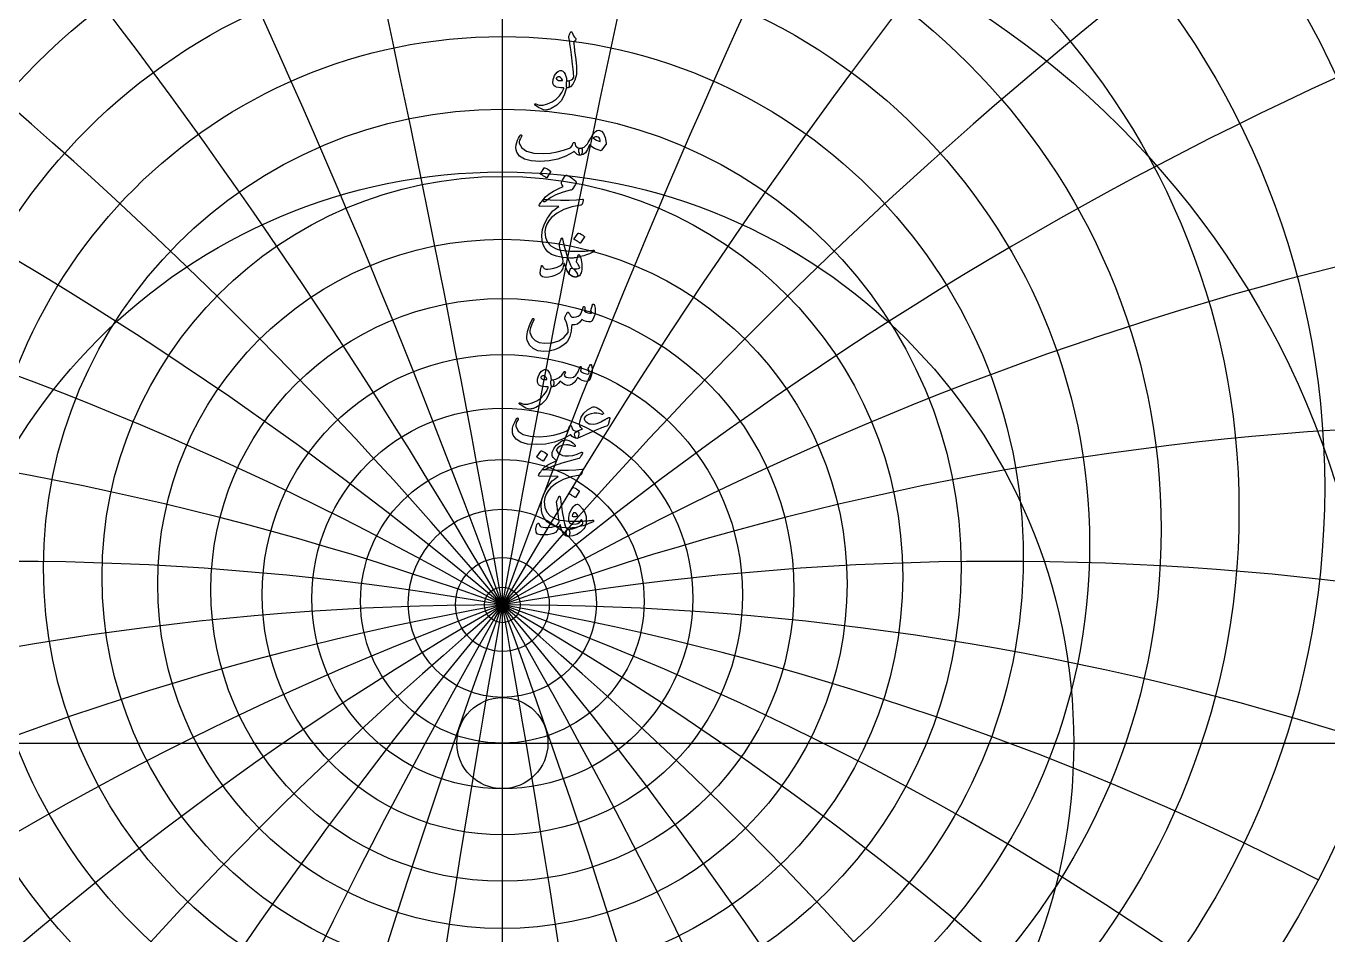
# Model space of a CAD drawing. Header units: millimetres. Extents: x -68 to 68, y -68 to 87.
# Drawn here: x -21.7 to 37.6, y -8.7 to 32.7 of the extents above; entities that cross this region are included whole.
import ezdxf

# ---------------------------------------------------------------- set-up
doc = ezdxf.new("R2010")
doc.units = ezdxf.units.MM
for name, color, linetype in [('CUT_INNER', 6, 'Continuous'), ('ENGRAVE', 7, 'Continuous'), ('ENGRAVE_FINE', 8, 'Continuous'), ('GUIDE', 3, 'Continuous'), ('TEXT', 5, 'Continuous')]:
    doc.layers.add(name, color=color, linetype=linetype)

msp = doc.modelspace()

# ---------------------------------------------------------------- linework, layer by layer
at = {"layer": 'CUT_INNER'}
msp.add_circle((0, 0), 2.075, dxfattribs=at)
at = {"layer": 'ENGRAVE'}
for points in [[(0, -60.75), (0, 60.75)], [(-60.75, 0), (60.75, 0)]]:
    msp.add_lwpolyline(points, dxfattribs=at)
for centre, radius in [((0, 0), 60.75), ((0, 12.9209), 41.8128), ((0, 11.6414), 37.4659), ((0, 10.6029), 33.562), ((0, 0), 39.7663), ((0, 9.7522), 30.0141), ((0, 9.0503), 26.7554), ((0, 8.4686), 23.7335), ((0, 7.9855), 20.9064), ((0, 0), 26.0306), ((0, 7.5846), 18.2399), ((0, 7.2532), 15.7058), ((0, 6.9818), 13.2802), ((0, 6.7627), 10.9424), ((0, 6.5904), 8.6745), ((0, 6.4604), 6.4604), ((0, 6.3697), 4.2856), ((0, 6.3161), 2.1365), ((0, 6.2984), 0.81)]:
    msp.add_circle(centre, radius, dxfattribs=at)
msp.add_arc((0, -122.3881), 128.6865, 72, 108, dxfattribs=at)
msp.add_arc((0, -122.3881), 128.6865, 72, 108, dxfattribs=at)
at = {"layer": 'ENGRAVE_FINE'}
for centre, radius, start, end in [((-729.8172, -122.3881), 741.0759, 7.2741385, 13.7327429), ((-729.8172, -122.3881), 741.0759, 7.2741385, 13.7327429), ((729.8172, -122.3881), 741.0759, 166.2672571, 172.7258615), ((729.8172, -122.3881), 741.0759, 166.2672571, 172.7258615), ((-353.5632, -122.3881), 376.2541, 14.600687, 27.283105), ((-353.5632, -122.3881), 376.2541, 14.600687, 27.283105), ((353.5632, -122.3881), 376.2541, 152.716895, 165.399313), ((353.5632, -122.3881), 376.2541, 152.716895, 165.399313), ((-222.8915, -122.3881), 257.3729, 22.032702, 40.487991), ((-222.8915, -122.3881), 257.3729, 22.032702, 40.487991), ((222.8915, -122.3881), 257.3729, 139.512009, 157.967298), ((222.8915, -122.3881), 257.3729, 139.512009, 157.967298), ((-153.3626, -122.3881), 200.2006, 29.62447, 53.218263), ((-153.3626, -122.3881), 200.2006, 29.62447, 53.218263), ((153.3626, -122.3881), 200.2006, 126.781737, 150.37553), ((153.3626, -122.3881), 200.2006, 126.781737, 150.37553), ((-107.9808, -122.3881), 167.9883, 37.431974, 65.38611), ((-107.9808, -122.3881), 167.9883, 37.431974, 65.38611), ((107.9808, -122.3881), 167.9883, 114.61389, 142.568026), ((107.9808, -122.3881), 167.9883, 114.61389, 142.568026), ((-74.2972, -122.3881), 148.5943, 45.513129, 76.945134), ((-74.2972, -122.3881), 148.5943, 45.513129, 76.945134), ((74.2972, -122.3881), 148.5943, 103.054866, 134.486871), ((74.2972, -122.3881), 148.5943, 103.054866, 134.486871), ((-46.838, -122.3881), 136.9453, 53.927662, 87.885106), ((-46.838, -122.3881), 136.9453, 53.927662, 87.885106), ((46.838, -122.3881), 136.9453, 92.114894, 126.072338), ((46.838, -122.3881), 136.9453, 92.114894, 126.072338), ((-22.6909, -122.3881), 130.6717, 62.736443, 98.224064), ((-22.6909, -122.3881), 130.6717, 62.736443, 98.224064), ((22.6909, -122.3881), 130.6717, 81.775936, 117.263557), ((22.6909, -122.3881), 130.6717, 81.775936, 117.263557)]:
    msp.add_arc(centre, radius, start, end, dxfattribs=at)
at = {"layer": 'GUIDE'}
msp.add_circle((0, 0), 61.7625, dxfattribs=at)
at = {"layer": 'TEXT'}
for points in [[(3.0359, 32.2284), (3.0601, 32.287), (3.079, 32.3335), (3.0925, 32.3678), (3.1005, 32.39), (3.1068, 32.4042), (3.1149, 32.4143), (3.1248, 32.4204), (3.1365, 32.4224), (3.1497, 32.4201), (3.1607, 32.4134), (3.1695, 32.4022), (3.176, 32.3865), (3.2058, 32.3094), (3.2416, 32.24), (3.2831, 32.1783), (3.3305, 32.1242), (3.3437, 32.1069), (3.3475, 32.0874), (3.3419, 32.0656), (3.3269, 32.0416), (3.2478, 31.9302), (3.2532, 31.8803), (3.2586, 31.8314), (3.264, 31.7833), (3.2694, 31.7362), (3.2748, 31.6899), (3.2802, 31.6446), (3.2856, 31.6001), (3.291, 31.5565), (3.3406, 31.1532), (3.3709, 30.838), (3.3819, 30.6107), (3.3736, 30.4715), (3.3058, 30.2189), (3.2173, 30.0323), (3.1082, 29.9117), (2.9784, 29.8572), (2.9748, 29.8572), (2.9712, 29.8572), (2.9676, 29.8572), (2.964, 29.8572), (2.9427, 29.8774), (2.929, 29.9236), (2.9229, 29.9959), (2.9245, 30.0943), (2.9279, 30.1307), (2.938, 30.1572), (2.9548, 30.1738), (2.9784, 30.1805), (3.0695, 30.1987), (3.1454, 30.2317), (3.2061, 30.2795), (3.2514, 30.3422), (3.2484, 30.4174), (3.2429, 30.503), (3.2349, 30.5988), (3.2245, 30.7051), (3.2118, 30.8211), (3.1971, 30.9467), (3.1804, 31.0816), (3.1616, 31.226), (3.1443, 31.3679), (3.1284, 31.4955), (3.1138, 31.6086), (3.1005, 31.7074), (3.0891, 31.7919), (3.0799, 31.8619), (3.0729, 31.9176), (3.0682, 31.9589), (3.0323, 32.1637), (3.0312, 32.1839), (3.0314, 32.2014), (3.0329, 32.2162), (3.0359, 32.2284)], [(2.9065, 29.8176), (2.8223, 29.5219), (2.6811, 29.2742), (2.4828, 29.0746), (2.2275, 28.9231), (2.1918, 28.9077), (2.1565, 28.8939), (2.1217, 28.8816), (2.0874, 28.871), (2.0537, 28.8621), (2.0209, 28.8552), (1.989, 28.8504), (1.958, 28.8476), (1.8808, 28.8586), (1.7784, 28.8988), (1.6509, 28.9682), (1.4982, 29.0668), (1.4818, 29.0809), (1.4721, 29.0946), (1.4692, 29.1079), (1.473, 29.1207), (1.4816, 29.1305), (1.4928, 29.135), (1.5067, 29.1341), (1.5233, 29.1278), (1.6821, 29.0764), (1.8601, 29.0766), (2.0575, 29.1285), (2.2742, 29.232), (2.4511, 29.3522), (2.5976, 29.4934), (2.7134, 29.6557), (2.7987, 29.8392), (2.7981, 29.8457), (2.7961, 29.8509), (2.7927, 29.8547), (2.788, 29.8572), (2.6642, 29.8643), (2.5589, 29.8787), (2.472, 29.9003), (2.4035, 29.929), (2.3506, 29.9735), (2.3173, 30.035), (2.3038, 30.1136), (2.3101, 30.2093), (2.3122, 30.2219), (2.3146, 30.2348), (2.3175, 30.248), (2.3209, 30.2613), (2.3247, 30.2752), (2.329, 30.2896), (2.3337, 30.3048), (2.3389, 30.3206), (2.3811, 30.4232), (2.4323, 30.5083), (2.4925, 30.5759), (2.5616, 30.626), (2.6324, 30.6534), (2.6973, 30.653), (2.7563, 30.6247), (2.8095, 30.5685), (2.856, 30.4904), (2.8913, 30.3997), (2.9153, 30.2964), (2.9281, 30.1805), (2.9352, 30.1806), (2.942, 30.181), (2.9486, 30.1815), (2.955, 30.1823), (2.9614, 30.1831), (2.9681, 30.1837), (2.9749, 30.184), (2.982, 30.1841), (3.0062, 30.1789), (3.0251, 30.1634), (3.0386, 30.1376), (3.0466, 30.1015), (3.05, 30.0617), (3.0493, 30.0215), (3.0446, 29.9809), (3.0359, 29.9398), (3.0244, 29.9036), (3.0116, 29.8778), (2.9975, 29.8623), (2.982, 29.8572), (2.9137, 29.8572), (2.9133, 29.8507), (2.9119, 29.8419), (2.9097, 29.8309), (2.9065, 29.8176)], [(2.7341, 30.22), (2.6964, 30.2858), (2.655, 30.3323), (2.6101, 30.3595), (2.5616, 30.3673), (2.5327, 30.3597), (2.5068, 30.3476), (2.4842, 30.331), (2.4646, 30.3098), (2.4583, 30.2986), (2.4574, 30.2865), (2.4619, 30.2735), (2.4718, 30.2596), (2.5089, 30.227), (2.5625, 30.2048), (2.6328, 30.1929), (2.7197, 30.1913), (2.7287, 30.1931), (2.7341, 30.1985), (2.7359, 30.2075), (2.7341, 30.22)], [(4.3975, 27.9323), (4.51, 27.8923), (4.6032, 27.7796), (4.6771, 27.5941), (4.7316, 27.3359), (4.7337, 27.3173), (4.7325, 27.3009), (4.7283, 27.2867), (4.7209, 27.2748), (4.5233, 27.0269), (4.5096, 27.0119), (4.4936, 27.0027), (4.4754, 26.9993), (4.455, 27.0018), (4.3207, 27.0476), (4.1945, 27.106), (4.0764, 27.1769), (3.9664, 27.2604), (3.8777, 27.0545), (3.7805, 26.9075), (3.6747, 26.8192), (3.5604, 26.7898), (3.5476, 26.7945), (3.5344, 26.8087), (3.5207, 26.8322), (3.5065, 26.8652), (3.4847, 26.947), (3.4769, 27.0125), (3.4829, 27.0619), (3.5029, 27.0952), (3.5146, 27.103), (3.5281, 27.1086), (3.5433, 27.112), (3.5604, 27.1131), (3.6421, 27.1271), (3.7221, 27.1652), (3.8002, 27.2277), (3.8766, 27.3143), (3.91, 27.3646), (3.9601, 27.4473), (4.0268, 27.5622), (4.1101, 27.7095), (4.1752, 27.807), (4.2448, 27.8766), (4.3189, 27.9184), (4.3975, 27.9323)], [(0.8191, 27.7023), (0.8319, 27.7163), (0.8452, 27.7221), (0.8589, 27.7199), (0.873, 27.7095), (0.8838, 27.6961), (0.8874, 27.6808), (0.8838, 27.6637), (0.873, 27.6449), (0.8182, 27.56), (0.7832, 27.4814), (0.7679, 27.4091), (0.7724, 27.3431), (0.8849, 27.1262), (1.1039, 26.9748), (1.4292, 26.889), (1.861, 26.8688), (2.1815, 26.8924), (2.4889, 26.9416), (2.7833, 27.0164), (3.0646, 27.1167), (3.1142, 27.1461), (3.1553, 27.1913), (3.1879, 27.2521), (3.2119, 27.3287), (3.22, 27.3505), (3.2335, 27.3655), (3.2523, 27.3738), (3.2766, 27.3754), (3.2939, 27.368), (3.3062, 27.353), (3.3136, 27.3303), (3.3161, 27.3), (3.3329, 27.225), (3.3799, 27.1688), (3.4569, 27.1316), (3.564, 27.1131), (3.6026, 27.1046), (3.6287, 27.0826), (3.6421, 27.0471), (3.643, 26.9982), (3.63, 26.907), (3.6125, 26.8419), (3.5905, 26.8028), (3.564, 26.7898), (3.4852, 26.8001), (3.4104, 26.8311), (3.3397, 26.8828), (3.273, 26.9551), (3.2674, 26.958), (3.2577, 26.956), (3.244, 26.949), (3.2263, 26.9371), (2.8913, 26.7485), (2.5257, 26.6137), (2.1296, 26.5329), (1.703, 26.506), (1.3087, 26.5329), (1.0024, 26.6137), (0.7841, 26.7485), (0.6539, 26.9371), (0.6242, 27.0424), (0.6144, 27.15), (0.6242, 27.2598), (0.6539, 27.3718), (0.6938, 27.476), (0.7347, 27.5658), (0.7765, 27.6413), (0.8191, 27.7023)], [(4.1388, 27.5802), (4.2062, 27.5241), (4.2825, 27.4778), (4.3679, 27.4414), (4.4622, 27.4149), (4.457, 27.4857), (4.4379, 27.5434), (4.4049, 27.5881), (4.358, 27.6197), (4.3039, 27.6361), (4.2493, 27.635), (4.1943, 27.6163), (4.1388, 27.5802)], [(1.9077, 26.2114), (1.9122, 26.2159), (1.9185, 26.2185), (1.9266, 26.2194), (1.9365, 26.2185), (2.0063, 26.1903), (2.0721, 26.1557), (2.1339, 26.1148), (2.1916, 26.0677), (2.1972, 26.0605), (2.1997, 26.0533), (2.199, 26.0461), (2.1952, 26.0389), (2.0263, 25.7659), (2.02, 25.7593), (2.0119, 25.7578), (2.0021, 25.7611), (1.9904, 25.7695), (1.9803, 25.7766), (1.9643, 25.7874), (1.9426, 25.8018), (1.9149, 25.8198), (1.881, 25.8413), (1.8404, 25.8665), (1.793, 25.8952), (1.7389, 25.9275), (1.7317, 25.9329), (1.7281, 25.9383), (1.7281, 25.9437), (1.7317, 25.9491)], [(3.0323, 25.1782), (2.7184, 25.0962), (2.4413, 24.9905), (2.201, 24.8609), (1.9976, 24.7076), (1.9664, 24.684), (1.9374, 24.6707), (1.9107, 24.6678), (1.8862, 24.6752), (1.8577, 24.7091), (1.8619, 24.757), (1.899, 24.8187), (1.9688, 24.8944), (2.1339, 25.0314), (2.3236, 25.1549), (2.538, 25.2649), (2.7772, 25.3614), (2.7089, 25.462), (2.6961, 25.4872), (2.6901, 25.5123), (2.6907, 25.5375), (2.6981, 25.5626), (2.7464, 25.6585), (2.7907, 25.7378), (2.8309, 25.8004), (2.867, 25.8465), (2.8901, 25.8682), (2.9128, 25.8797), (2.935, 25.8808), (2.9568, 25.8716), (3.0832, 25.8002), (3.1895, 25.7333), (3.2755, 25.6709), (3.3413, 25.6129), (3.354, 25.5943), (3.3601, 25.5707), (3.3594, 25.5422), (3.352, 25.5087), (3.3289, 25.4564), (3.2918, 25.3929), (3.2409, 25.3181), (3.176, 25.2321), (3.1589, 25.2193), (3.1293, 25.206), (3.0871, 25.1924), (3.0323, 25.1782)], [(2.1844, 24.7614), (2.6454, 24.7453), (3.044, 24.7435), (3.3801, 24.7561), (3.6538, 24.783), (3.6622, 24.784), (3.6695, 24.7835), (3.6757, 24.7813), (3.6808, 24.7776), (3.6845, 24.7726), (3.6866, 24.7664), (3.6872, 24.7591), (3.6862, 24.7507), (3.6791, 24.7179), (3.6722, 24.6878), (3.6656, 24.6604), (3.6592, 24.6357), (3.653, 24.6137), (3.6471, 24.5944), (3.6414, 24.5778), (3.6359, 24.5638), (3.6242, 24.5416), (3.6107, 24.5252), (3.5954, 24.5147), (3.5784, 24.51), (3.1634, 24.4347), (2.8023, 24.3168), (2.4952, 24.1563), (2.2419, 23.9531), (2.1139, 23.8069), (2.0209, 23.6522), (1.963, 23.4889), (1.9401, 23.3172), (1.9621, 23.0475), (2.0497, 22.8277), (2.2028, 22.6577), (2.4215, 22.5375), (2.5349, 22.5012), (2.6595, 22.4711), (2.7954, 22.4473), (2.9425, 22.4298), (3.1005, 22.4183), (3.2694, 22.4127), (3.449, 22.4129), (3.6394, 22.419), (3.7071, 22.4228), (3.7737, 22.4271), (3.8392, 22.4318), (3.9035, 22.4369), (3.9663, 22.4426), (4.027, 22.4486), (4.0857, 22.4551), (4.1424, 22.4621), (4.1597, 22.463), (4.1721, 22.4585), (4.1795, 22.4486), (4.182, 22.4333), (4.1806, 22.4156), (4.1766, 22.4019), (4.1698, 22.3923), (4.1604, 22.3866), (4.0589, 22.3438), (3.9628, 22.3049), (3.8721, 22.2701), (3.7868, 22.2393), (3.707, 22.2124), (3.6332, 22.189), (3.5651, 22.1693), (3.5029, 22.1531), (3.4444, 22.1412), (3.3875, 22.1307), (3.3322, 22.1215), (3.2784, 22.1136), (3.2259, 22.1075), (3.1746, 22.1037), (3.1245, 22.1021), (3.0754, 22.1028), (2.7404, 22.1289), (2.461, 22.1855), (2.2374, 22.2726), (2.0694, 22.3902), (1.9461, 22.5373), (1.8601, 22.7091), (1.8114, 22.9056), (1.8, 23.1267), (1.8352, 23.4011), (1.9194, 23.6675), (2.0526, 23.9257), (2.2347, 24.1758), (2.3059, 24.2515), (2.3865, 24.324), (2.4765, 24.3934), (2.576, 24.4597), (1.7066, 24.4668), (1.6857, 24.4758), (1.6769, 24.492), (1.6803, 24.5153), (1.6958, 24.5459), (1.725, 24.5903), (1.7515, 24.6303), (1.7753, 24.6658), (1.7964, 24.6968), (1.8148, 24.723), (1.8305, 24.7444), (1.8435, 24.7608), (1.8539, 24.7722), (1.8772, 24.7742), (1.9401, 24.7731), (2.0425, 24.7689), (2.1844, 24.7614)], [(3.4472, 23.2391), (3.4517, 23.2436), (3.458, 23.2463), (3.4661, 23.2472), (3.476, 23.2463), (3.5458, 23.218), (3.6116, 23.1834), (3.6734, 23.1426), (3.7311, 23.0954), (3.7367, 23.0882), (3.7391, 23.0811), (3.7385, 23.0739), (3.7347, 23.0667), (3.5658, 22.7936), (3.5595, 22.7871), (3.5514, 22.7855), (3.5415, 22.7889), (3.5299, 22.7972), (3.5198, 22.8044), (3.5038, 22.8152), (3.482, 22.8296), (3.4544, 22.8475), (3.4205, 22.8691), (3.3799, 22.8942), (3.3325, 22.923), (3.2784, 22.9553), (3.2712, 22.9607), (3.2676, 22.9661), (3.2676, 22.9715), (3.2712, 22.9769)], [(2.7538, 22.9302), (2.7745, 22.836), (2.7969, 22.7402), (2.8212, 22.6428), (2.8472, 22.5439), (2.8751, 22.443), (2.9047, 22.3396), (2.9362, 22.2337), (2.9694, 22.1254), (3.0365, 21.9305), (3.0978, 21.7841), (3.1533, 21.6862), (3.2029, 21.6368), (3.2463, 21.6074), (3.2901, 21.5658), (3.3343, 21.5121), (3.379, 21.4464), (3.4212, 21.3648), (3.4329, 21.3035), (3.414, 21.2624), (3.3646, 21.2416), (3.205, 21.2577), (3.0637, 21.3637), (2.9409, 21.5595), (2.8365, 21.8451), (2.8342, 21.8499), (2.8311, 21.8532), (2.827, 21.8553), (2.8221, 21.8559), (2.8185, 21.8553), (2.8149, 21.8532), (2.8113, 21.8499), (2.8077, 21.8451), (2.7976, 21.7989), (2.7853, 21.7499), (2.7707, 21.6983), (2.7538, 21.644), (2.7354, 21.5925), (2.7161, 21.5496), (2.6959, 21.5153), (2.6748, 21.4895), (2.5989, 21.4232), (2.5041, 21.3646), (2.3905, 21.3136), (2.258, 21.2703), (2.1233, 21.2382), (2.0065, 21.2245), (1.9077, 21.2292), (1.8269, 21.2523), (1.7577, 21.3103), (1.7263, 21.4122), (1.7326, 21.5582), (1.7766, 21.7481), (1.7809, 21.7544), (1.7865, 21.7589), (1.7935, 21.7616), (1.8018, 21.7625), (1.8116, 21.7614), (1.8197, 21.758), (1.826, 21.7524), (1.8305, 21.7446), (1.8476, 21.7048), (1.8664, 21.6718), (1.8871, 21.6455), (1.9095, 21.626), (1.9796, 21.5999), (2.0748, 21.5937), (2.1952, 21.6071), (2.3407, 21.6404), (2.4958, 21.6902), (2.6164, 21.7463), (2.7024, 21.8088), (2.7538, 21.8775), (2.7624, 21.9471), (2.7484, 22.0661), (2.7121, 22.2345), (2.6532, 22.4523), (2.6249, 22.5671), (2.6083, 22.6598), (2.6034, 22.7305), (2.6101, 22.7793), (2.6784, 22.9733), (2.6858, 22.9937), (2.6937, 23.0083), (2.702, 23.0171), (2.7107, 23.02), (2.7215, 23.0144), (2.7323, 22.9975), (2.7431, 22.9695), (2.7538, 22.9302)], [(3.4796, 21.7697), (3.4585, 21.805), (3.4383, 21.8353), (3.4189, 21.8606), (3.4005, 21.8811), (3.3873, 21.8986), (3.3799, 21.9188), (3.3783, 21.9417), (3.3826, 21.9673), (3.458, 22.2403), (3.4686, 22.2642), (3.4823, 22.2709), (3.4991, 22.2606), (3.5191, 22.2332), (3.5492, 22.175), (3.5748, 22.1047), (3.5959, 22.0223), (3.6125, 21.9278), (3.6222, 21.8371), (3.626, 21.7481), (3.624, 21.661), (3.6161, 21.5757), (3.6033, 21.5014), (3.5865, 21.4365), (3.5656, 21.381), (3.5406, 21.335), (3.5099, 21.3008), (3.4679, 21.2739), (3.4147, 21.2541), (3.3502, 21.2416), (3.2842, 21.2391), (3.2227, 21.2496), (3.1657, 21.2732), (3.1131, 21.3098), (3.0725, 21.3563), (3.0511, 21.4095), (3.0491, 21.4695), (3.0664, 21.5362), (3.094, 21.5907), (3.1266, 21.6251), (3.1641, 21.6392), (3.2065, 21.6332), (3.3044, 21.6096), (3.3898, 21.6071), (3.4625, 21.6258), (3.5227, 21.6655), (3.524, 21.6761), (3.5173, 21.6969), (3.5025, 21.7282), (3.4796, 21.7697)], [(4.0993, 19.9745), (4.1056, 19.9902), (4.1137, 20.0015), (4.1236, 20.0082), (4.1352, 20.0104), (4.1503, 20.0086), (4.1631, 20.0033), (4.1736, 19.9943), (4.182, 19.9817), (4.2024, 19.9368), (4.217, 19.8811), (4.2257, 19.8146), (4.2287, 19.7374), (4.2208, 19.6112), (4.1972, 19.4913), (4.1579, 19.3777), (4.1029, 19.2703), (4.084, 19.2445), (4.0634, 19.2245), (4.0409, 19.2104), (4.0167, 19.2021), (3.9289, 19.1965), (3.8344, 19.212), (3.7331, 19.2486), (3.6251, 19.3063), (3.5341, 19.1816), (3.4266, 19.0988), (3.3024, 19.0577), (3.1616, 19.0584), (3.157, 18.9826), (3.1504, 18.9097), (3.1417, 18.8398), (3.1311, 18.7727), (3.1184, 18.7082), (3.1037, 18.6457), (3.087, 18.5851), (3.0682, 18.5266), (3.0246, 18.4211), (2.9658, 18.3237), (2.8917, 18.2343), (2.8023, 18.153), (2.5933, 18.0138), (2.3721, 17.9159), (2.1388, 17.8593), (1.8934, 17.844), (1.617, 17.8815), (1.3985, 17.9796), (1.2379, 18.1384), (1.1353, 18.3578), (1.1214, 18.4368), (1.1191, 18.5302), (1.1286, 18.638), (1.1497, 18.7602), (1.1836, 18.894), (1.2314, 19.0332), (1.2932, 19.1778), (1.3688, 19.3278), (1.3749, 19.3373), (1.3823, 19.344), (1.3911, 19.348), (1.4012, 19.3494), (1.4113, 19.3485), (1.42, 19.3458), (1.4274, 19.3413), (1.4335, 19.335), (1.4375, 19.3258), (1.4389, 19.3161), (1.4375, 19.306), (1.4335, 19.2955), (1.3374, 19.0959), (1.2754, 18.9317), (1.2476, 18.8031), (1.2539, 18.7099), (1.3446, 18.5044), (1.4874, 18.3551), (1.6823, 18.2619), (1.9293, 18.2249), (2.2747, 18.2469), (2.567, 18.3344), (2.8064, 18.4876), (2.9928, 18.7063), (2.9921, 18.8504), (2.9685, 19.0027), (2.922, 19.163), (2.8526, 19.3314), (2.8439, 19.3485), (2.8392, 19.3637), (2.8385, 19.3772), (2.8419, 19.3889), (2.8612, 19.429), (2.8796, 19.4666), (2.8971, 19.5017), (2.9137, 19.5344), (2.9294, 19.5642), (2.9443, 19.5905), (2.9582, 19.6136), (2.9712, 19.6332), (2.9786, 19.6415), (2.9865, 19.6449), (2.9948, 19.6433), (3.0035, 19.6368), (3.008, 19.6319), (3.0143, 19.6242), (3.0224, 19.6139), (3.0323, 19.6009), (3.0435, 19.5852), (3.0556, 19.5667), (3.0687, 19.5456), (3.0826, 19.5218), (3.1109, 19.476), (3.1347, 19.4428), (3.154, 19.4221), (3.1688, 19.414), (3.2622, 19.4062), (3.3556, 19.4221), (3.449, 19.4619), (3.5424, 19.5254), (3.5764, 19.5676), (3.6098, 19.6368), (3.6428, 19.7329), (3.6754, 19.856), (3.6785, 19.8676), (3.6844, 19.8775), (3.6929, 19.8856), (3.7041, 19.8919), (3.7147, 19.8959), (3.7248, 19.8973), (3.7344, 19.8959), (3.7436, 19.8919), (3.7573, 19.8694), (3.7625, 19.8272), (3.7591, 19.7652), (3.7472, 19.6835), (3.8198, 19.639), (3.8972, 19.6099), (3.9796, 19.5959), (4.067, 19.5973), (4.0659, 19.6235), (4.0625, 19.6449), (4.0569, 19.6613), (4.049, 19.6727), (4.04, 19.6835), (4.0346, 19.6943), (4.0329, 19.7051), (4.0346, 19.7158)], [(4.0149, 17.254), (4.0227, 17.2594), (4.032, 17.2576), (4.0425, 17.2486), (4.0544, 17.2325), (4.0672, 17.2051), (4.0769, 17.166), (4.0834, 17.1153), (4.0867, 17.0528), (4.0879, 16.9819), (4.084, 16.9127), (4.0753, 16.8454), (4.0616, 16.7798), (4.0216, 16.6523), (3.9772, 16.5606), (3.9282, 16.5049), (3.8748, 16.4852), (3.7484, 16.4926), (3.6314, 16.5256), (3.5238, 16.5842), (3.4257, 16.6684), (3.3583, 16.5357), (3.2784, 16.4322), (3.1859, 16.3579), (3.0808, 16.3127), (2.9705, 16.3029), (2.8589, 16.3307), (2.746, 16.3963), (2.6317, 16.4996), (2.5392, 16.3817), (2.4485, 16.2975), (2.3595, 16.2469), (2.2724, 16.2301), (2.2549, 16.24), (2.2383, 16.2696), (2.2226, 16.319), (2.2077, 16.3882), (2.2024, 16.4564), (2.2113, 16.5067), (2.2347, 16.5391), (2.2724, 16.5535), (2.4381, 16.591), (2.5832, 16.6639), (2.7076, 16.7724), (2.8113, 16.9163), (2.8169, 16.9242), (2.823, 16.9298), (2.8295, 16.9332), (2.8365, 16.9343), (2.845, 16.9334), (2.8526, 16.9307), (2.8594, 16.9262), (2.8652, 16.9199), (2.8686, 16.9006), (2.8607, 16.8678), (2.8416, 16.8216), (2.8113, 16.7618), (2.8511, 16.7158), (2.9128, 16.6819), (2.9966, 16.6601), (3.1023, 16.6505), (3.2341, 16.6781), (3.3493, 16.7681), (3.4479, 16.9206), (3.5299, 17.1355), (3.5339, 17.1465), (3.5389, 17.1543), (3.5447, 17.1591), (3.5514, 17.1606), (3.5615, 17.1597), (3.5703, 17.157), (3.5777, 17.1525), (3.5838, 17.1463), (3.5883, 17.1373), (3.5909, 17.1283), (3.5918, 17.1193), (3.5909, 17.1103), (3.555, 16.9594), (3.597, 16.9222), (3.6475, 16.8894), (3.7066, 16.8611), (3.7742, 16.8373), (3.84, 16.8218), (3.89, 16.8184), (3.9244, 16.8272), (3.943, 16.8481), (3.9491, 16.8799), (3.9457, 16.9253), (3.9329, 16.9841), (3.9107, 17.0564), (3.9145, 17.0769), (3.9332, 17.1166), (3.9666, 17.1757), (4.0149, 17.254)], [(2.2006, 16.1906), (2.1163, 15.8949), (1.9751, 15.6472), (1.7768, 15.4476), (1.5215, 15.296), (1.4858, 15.2806), (1.4506, 15.2668), (1.4158, 15.2546), (1.3814, 15.2439), (1.3477, 15.235), (1.3149, 15.2282), (1.2831, 15.2234), (1.2521, 15.2205), (1.1748, 15.2315), (1.0724, 15.2717), (0.9449, 15.3411), (0.7922, 15.4397), (0.7758, 15.4538), (0.7662, 15.4675), (0.7632, 15.4808), (0.7671, 15.4936), (0.7756, 15.5035), (0.7868, 15.508), (0.8007, 15.5071), (0.8173, 15.5008), (0.9761, 15.4494), (1.1542, 15.4496), (1.3515, 15.5015), (1.5682, 15.605), (1.7452, 15.7251), (1.8916, 15.8663), (2.0074, 16.0287), (2.0928, 16.2121), (2.0921, 16.2187), (2.0901, 16.2238), (2.0867, 16.2276), (2.082, 16.2301), (1.9583, 16.2373), (1.853, 16.2517), (1.7661, 16.2732), (1.6976, 16.302), (1.6446, 16.3464), (1.6113, 16.4079), (1.5979, 16.4865), (1.6042, 16.5822), (1.6062, 16.5949), (1.6087, 16.6078), (1.6116, 16.6209), (1.6149, 16.6343), (1.6188, 16.6481), (1.623, 16.6626), (1.6277, 16.6777), (1.6329, 16.6936), (1.6751, 16.7962), (1.7263, 16.8813), (1.7865, 16.9489), (1.8557, 16.999), (1.9264, 17.0263), (1.9913, 17.0259), (2.0503, 16.9976), (2.1036, 16.9415), (2.15, 16.8633), (2.1853, 16.7726), (2.2093, 16.6693), (2.2221, 16.5535), (2.2292, 16.5536), (2.236, 16.5539), (2.2427, 16.5545), (2.2491, 16.5552), (2.2555, 16.556), (2.2621, 16.5566), (2.2689, 16.5569), (2.276, 16.557), (2.3003, 16.5519), (2.3191, 16.5364), (2.3326, 16.5106), (2.3407, 16.4744), (2.344, 16.4347), (2.3434, 16.3945), (2.3387, 16.3538), (2.3299, 16.3127), (2.3184, 16.2766), (2.3056, 16.2508), (2.2915, 16.2353), (2.276, 16.2301), (2.2077, 16.2301), (2.2073, 16.2236), (2.2059, 16.2148), (2.2037, 16.2038), (2.2006, 16.1906)], [(2.0281, 16.593), (1.9904, 16.6588), (1.9491, 16.7052), (1.9042, 16.7324), (1.8557, 16.7403), (1.8267, 16.7326), (1.8009, 16.7205), (1.7782, 16.7039), (1.7586, 16.6828), (1.7524, 16.6716), (1.7515, 16.6594), (1.756, 16.6464), (1.7658, 16.6325), (1.8029, 16.5999), (1.8565, 16.5777), (1.9268, 16.5658), (2.0137, 16.5642), (2.0227, 16.566), (2.0281, 16.5714), (2.0299, 16.5804), (2.0281, 16.593)], [(4.8897, 14.7879), (4.8179, 14.5005), (4.8098, 14.4865), (4.7963, 14.4735), (4.7774, 14.4614), (4.7532, 14.4502), (4.6994, 14.4312), (4.6423, 14.4102), (4.5818, 14.3872), (4.5179, 14.3621), (4.4506, 14.3353), (4.38, 14.3069), (4.306, 14.2769), (4.2287, 14.2454), (3.4023, 13.8861), (3.3646, 13.8944), (3.3341, 13.9193), (3.3107, 13.9609), (3.2945, 14.019), (3.2918, 14.0808), (3.3089, 14.1331), (3.3457, 14.176), (3.4023, 14.2095), (3.4094, 14.2127), (3.4234, 14.2189), (3.4444, 14.228), (3.4724, 14.24), (3.5071, 14.2547), (3.5483, 14.2719), (3.596, 14.2915), (3.6502, 14.3136), (3.5804, 14.3853), (3.5362, 14.4636), (3.5175, 14.5487), (3.5245, 14.6406), (3.5936, 14.8591), (3.7113, 15.0439), (3.8775, 15.195), (4.0921, 15.3124), (4.1391, 15.3234), (4.1936, 15.3205), (4.2558, 15.3037), (4.3257, 15.2729), (4.3982, 15.2309), (4.4649, 15.184), (4.5257, 15.1321), (4.5807, 15.0753), (4.5962, 15.0544), (4.6032, 15.0349), (4.6016, 15.0167), (4.5915, 14.9999), (4.5763, 14.9868), (4.5592, 14.9801), (4.5403, 14.9796), (4.5197, 14.9855), (4.4121, 15.0194), (4.2978, 15.0349), (4.1768, 15.032), (4.049, 15.0106), (3.9334, 14.9761), (3.8415, 14.9298), (3.7735, 14.8719), (3.7293, 14.8023), (3.7248, 14.7713), (3.7365, 14.7358), (3.7643, 14.6958), (3.8083, 14.6514), (3.8586, 14.6109), (3.9089, 14.5795), (3.9592, 14.5571), (4.0095, 14.5436), (4.1602, 14.5398), (4.3212, 14.5714), (4.4925, 14.6386), (4.6742, 14.7412), (4.6937, 14.7535), (4.7128, 14.7654), (4.7314, 14.7769), (4.7496, 14.7879), (4.7671, 14.7982), (4.7837, 14.8076), (4.7995, 14.8162), (4.8143, 14.8238), (4.8554, 14.8431), (4.8816, 14.8436), (4.8931, 14.8252), (4.8897, 14.7879)], [(0.6611, 14.7987), (0.6739, 14.8126), (0.6871, 14.8184), (0.7008, 14.8162), (0.715, 14.8058), (0.7257, 14.7924), (0.7293, 14.7771), (0.7257, 14.76), (0.715, 14.7412), (0.6602, 14.6563), (0.6251, 14.5777), (0.6099, 14.5054), (0.6144, 14.4394), (0.7269, 14.2225), (0.9458, 14.0711), (1.2712, 13.9854), (1.703, 13.9651), (2.0234, 13.9887), (2.3308, 14.0379), (2.6252, 14.1127), (2.9065, 14.213), (2.9562, 14.2425), (2.9972, 14.2876), (3.0298, 14.3484), (3.0538, 14.425), (3.0619, 14.4468), (3.0754, 14.4618), (3.0942, 14.4702), (3.1185, 14.4717), (3.1358, 14.4643), (3.1481, 14.4493), (3.1556, 14.4266), (3.158, 14.3963), (3.1749, 14.3213), (3.2218, 14.2651), (3.2988, 14.2279), (3.4059, 14.2095), (3.4445, 14.2009), (3.4706, 14.1789), (3.4841, 14.1434), (3.485, 14.0945), (3.4719, 14.0033), (3.4544, 13.9382), (3.4324, 13.8991), (3.4059, 13.8861), (3.3271, 13.8964), (3.2523, 13.9274), (3.1816, 13.9791), (3.1149, 14.0514), (3.1093, 14.0543), (3.0996, 14.0523), (3.0859, 14.0453), (3.0682, 14.0334), (2.7332, 13.8448), (2.3676, 13.7101), (1.9715, 13.6292), (1.5449, 13.6023), (1.1506, 13.6292), (0.8443, 13.7101), (0.626, 13.8448), (0.4958, 14.0334), (0.4662, 14.1387), (0.4563, 14.2463), (0.4662, 14.3561), (0.4958, 14.4681), (0.5358, 14.5723), (0.5766, 14.6621), (0.6184, 14.7376), (0.6611, 14.7987)], [(3.6448, 13.2445), (3.6478, 13.2191), (3.6314, 13.1718), (3.5957, 13.1024), (3.5406, 13.011), (3.529, 12.9962), (3.5155, 12.984), (3.5002, 12.9746), (3.4832, 12.9679), (3.2532, 12.9046), (3.0484, 12.8475), (2.8688, 12.7968), (2.7143, 12.7523), (2.585, 12.7144), (2.4808, 12.6832), (2.4017, 12.6587), (2.3479, 12.6409), (1.9131, 12.4469), (1.8826, 12.4447), (1.8592, 12.4487), (1.8431, 12.4591), (1.8341, 12.4757), (1.8339, 12.4817), (1.8368, 12.4891), (1.8429, 12.4979), (1.8521, 12.508), (1.9405, 12.5911), (2.073, 12.6787), (2.2495, 12.7707), (2.47, 12.8673), (2.4101, 12.9185), (2.3595, 12.9679), (2.3184, 13.0155), (2.2868, 13.0613), (2.2672, 13.1114), (2.2625, 13.1718), (2.2726, 13.2425), (2.2976, 13.3236), (2.338, 13.408), (2.3946, 13.4924), (2.4673, 13.5768), (2.5562, 13.6613), (2.653, 13.7343), (2.7458, 13.7843), (2.8344, 13.8115), (2.9191, 13.8158), (3.0338, 13.7926), (3.1374, 13.7448), (3.2297, 13.6723), (3.3107, 13.5751), (3.3179, 13.5629), (3.3215, 13.5517), (3.3215, 13.5414), (3.3179, 13.5319), (3.31, 13.5232), (3.3008, 13.5185), (3.2903, 13.5178), (3.2784, 13.5212), (3.2255, 13.538), (3.1746, 13.5526), (3.1258, 13.5649), (3.079, 13.5751), (3.0344, 13.5827), (2.9923, 13.5876), (2.9527, 13.5899), (2.9155, 13.5894), (2.7608, 13.5712), (2.6308, 13.5274), (2.5255, 13.4581), (2.4449, 13.3631), (2.5306, 13.2501), (2.6263, 13.1664), (2.7318, 13.1118), (2.8472, 13.0864), (3.019, 13.0846), (3.2038, 13.1116), (3.4017, 13.1673), (3.6125, 13.2517), (3.6213, 13.254), (3.6296, 13.2535), (3.6374, 13.2504), (3.6448, 13.2445)], [(1.7497, 13.3077), (1.7542, 13.3122), (1.7604, 13.3149), (1.7685, 13.3158), (1.7784, 13.3149), (1.8482, 13.2866), (1.914, 13.252), (1.9758, 13.2111), (2.0335, 13.164), (2.0391, 13.1568), (2.0416, 13.1496), (2.0409, 13.1424), (2.0371, 13.1352), (1.8682, 12.8622), (1.8619, 12.8557), (1.8539, 12.8541), (1.844, 12.8575), (1.8323, 12.8658), (1.8222, 12.873), (1.8063, 12.8837), (1.7845, 12.8981), (1.7569, 12.9161), (1.7229, 12.9376), (1.6823, 12.9628), (1.6349, 12.9915), (1.5808, 13.0238), (1.5736, 13.0292), (1.57, 13.0346), (1.57, 13.04), (1.5736, 13.0454)], [(2.1538, 12.4577), (2.6148, 12.4415), (3.0134, 12.4397), (3.3496, 12.4523), (3.6233, 12.4793), (3.6317, 12.4803), (3.639, 12.4797), (3.6452, 12.4776), (3.6502, 12.4739), (3.6539, 12.4688), (3.6561, 12.4626), (3.6566, 12.4554), (3.6556, 12.4469), (3.6485, 12.4141), (3.6417, 12.3841), (3.6351, 12.3567), (3.6287, 12.332), (3.6225, 12.31), (3.6165, 12.2906), (3.6108, 12.274), (3.6053, 12.2601), (3.5936, 12.2379), (3.5802, 12.2215), (3.5649, 12.2109), (3.5478, 12.2062), (3.1329, 12.131), (2.7718, 12.0131), (2.4646, 11.8526), (2.2113, 11.6493), (2.0833, 11.5032), (1.9904, 11.3484), (1.9324, 11.1852), (1.9095, 11.0134), (1.9315, 10.7437), (2.0191, 10.5239), (2.1723, 10.3539), (2.391, 10.2338), (2.5044, 10.1974), (2.629, 10.1673), (2.7648, 10.1435), (2.9119, 10.126), (3.07, 10.1146), (3.2389, 10.109), (3.4185, 10.1092), (3.6089, 10.1152), (3.6766, 10.1191), (3.7432, 10.1233), (3.8086, 10.128), (3.873, 10.1332), (3.9357, 10.1388), (3.9965, 10.1449), (4.0552, 10.1514), (4.1119, 10.1584), (4.1292, 10.1593), (4.1415, 10.1548), (4.1489, 10.1449), (4.1514, 10.1296), (4.1501, 10.1119), (4.146, 10.0982), (4.1393, 10.0885), (4.1299, 10.0829), (4.0284, 10.04), (3.9323, 10.0012), (3.8415, 9.9664), (3.7562, 9.9356), (3.6765, 9.9087), (3.6026, 9.8853), (3.5346, 9.8655), (3.4724, 9.8494), (3.4139, 9.8375), (3.357, 9.8269), (3.3016, 9.8177), (3.2478, 9.8099), (3.1954, 9.8038), (3.1441, 9.8), (3.0939, 9.7984), (3.0448, 9.7991), (2.7098, 9.8251), (2.4305, 9.8817), (2.2068, 9.9688), (2.0389, 10.0865), (1.9156, 10.2336), (1.8296, 10.4054), (1.7809, 10.6018), (1.7694, 10.823), (1.8047, 11.0974), (1.8889, 11.3637), (2.022, 11.6219), (2.2041, 11.8721), (2.2753, 11.9478), (2.3559, 12.0203), (2.446, 12.0897), (2.5455, 12.1559), (1.676, 12.1631), (1.6551, 12.1721), (1.6464, 12.1883), (1.6497, 12.2116), (1.6652, 12.2421), (1.6944, 12.2866), (1.7209, 12.3266), (1.7447, 12.3621), (1.7658, 12.393), (1.7842, 12.4193), (1.8, 12.4406), (1.813, 12.457), (1.8233, 12.4685), (1.8467, 12.4705), (1.9095, 12.4694), (2.0119, 12.4651), (2.1538, 12.4577)], [(3.2119, 11.6453), (3.2164, 11.6498), (3.2227, 11.6525), (3.2308, 11.6534), (3.2407, 11.6525), (3.3105, 11.6242), (3.3763, 11.5897), (3.438, 11.5488), (3.4957, 11.5016), (3.5014, 11.4944), (3.5038, 11.4873), (3.5031, 11.4801), (3.4993, 11.4729), (3.3305, 11.1998), (3.3242, 11.1933), (3.3161, 11.1918), (3.3062, 11.1951), (3.2945, 11.2034), (3.2844, 11.2106), (3.2685, 11.2214), (3.2467, 11.2358), (3.2191, 11.2537), (3.1852, 11.2753), (3.1445, 11.3004), (3.0972, 11.3292), (3.0431, 11.3615), (3.0359, 11.3669), (3.0323, 11.3723), (3.0323, 11.3777), (3.0359, 11.3831)], [(2.9892, 9.7412), (3.0152, 9.7286), (3.0359, 9.7089), (3.0511, 9.6819), (3.061, 9.6478), (3.0675, 9.6056), (3.0691, 9.5651), (3.0657, 9.5265), (3.0574, 9.4897), (3.0451, 9.4583), (3.0296, 9.4358), (3.0109, 9.4223), (2.9892, 9.4178), (2.8816, 9.4477), (2.7925, 9.5229), (2.7217, 9.6435), (2.6694, 9.8094), (2.6627, 9.8381), (2.6568, 9.8629), (2.6519, 9.8839), (2.6479, 9.9011), (2.6447, 9.9144), (2.6425, 9.924), (2.6411, 9.9297), (2.6407, 9.9316), (2.6353, 9.9422), (2.6299, 9.9451), (2.6245, 9.9404), (2.6191, 9.928), (2.558, 9.7901), (2.4898, 9.6819), (2.4143, 9.6033), (2.3317, 9.5544), (2.2118, 9.5166), (2.0712, 9.4933), (1.91, 9.4843), (1.7281, 9.4897), (1.6066, 9.5272), (1.5404, 9.6181), (1.5294, 9.7625), (1.5736, 9.9603), (1.5837, 9.9841), (1.5961, 10.0017), (1.6107, 10.0129), (1.6275, 10.0178), (1.6441, 10.0163), (1.6581, 10.0079), (1.6693, 9.9929), (1.6778, 9.9711), (1.696, 9.9246), (1.7182, 9.8894), (1.7445, 9.8654), (1.7748, 9.8526), (1.9448, 9.8265), (2.1062, 9.8238), (2.2592, 9.8445), (2.4035, 9.8885), (2.4662, 9.9213), (2.5176, 9.9657), (2.5578, 10.0219), (2.5868, 10.0897), (2.585, 10.1218), (2.576, 10.1966), (2.5598, 10.314), (2.5365, 10.4741), (2.5246, 10.5598), (2.514, 10.6371), (2.5048, 10.7062), (2.497, 10.7669), (2.4902, 10.8189), (2.4844, 10.8617), (2.4794, 10.8952), (2.4754, 10.9196), (2.472, 10.9569), (2.4727, 10.9897), (2.4774, 11.018), (2.4862, 11.0418), (2.5001, 11.0713), (2.5131, 11.0988), (2.5252, 11.1243), (2.5365, 11.1477), (2.5466, 11.1692), (2.5553, 11.1886), (2.5627, 11.206), (2.5688, 11.2214), (2.5751, 11.2337), (2.5832, 11.2421), (2.5931, 11.2463), (2.6047, 11.2465), (2.6175, 11.2416), (2.6272, 11.234), (2.6337, 11.2236), (2.6371, 11.2106), (2.659, 11.0268), (2.6815, 10.8527), (2.7048, 10.6882), (2.7287, 10.5334), (2.7531, 10.3882), (2.7776, 10.2527), (2.8025, 10.1268), (2.8275, 10.0106), (2.8578, 9.9022), (2.8949, 9.8211), (2.9386, 9.7675), (2.9892, 9.7412)], [(3.4023, 10.8873), (3.427, 10.8837), (3.4544, 10.8729), (3.4845, 10.8549), (3.5173, 10.8298), (3.6576, 10.6802), (3.7553, 10.5118), (3.8103, 10.3246), (3.8227, 10.1184), (3.8117, 10.0111), (3.7894, 9.9154), (3.756, 9.8315), (3.7113, 9.7591), (3.5665, 9.6098), (3.3978, 9.5032), (3.2054, 9.4392), (2.9892, 9.4178), (2.9674, 9.423), (2.9487, 9.4385), (2.9332, 9.4643), (2.9209, 9.5005), (2.9163, 9.5205), (2.9133, 9.5409), (2.9118, 9.5618), (2.9119, 9.5831), (2.9132, 9.6042), (2.9151, 9.6244), (2.9176, 9.6437), (2.9209, 9.6621), (2.9306, 9.694), (2.9452, 9.7178), (2.9647, 9.7336), (2.9892, 9.7412), (3.1998, 9.7695), (3.3826, 9.822), (3.5375, 9.8988), (3.6646, 9.9999), (3.6585, 10.0504), (3.6511, 10.0906), (3.6424, 10.1204), (3.6323, 10.14), (3.6201, 10.1568), (3.6089, 10.1678), (3.5986, 10.173), (3.5891, 10.1723), (3.5826, 10.1701), (3.5775, 10.1669), (3.5737, 10.1629), (3.5712, 10.1579), (3.5366, 10.087), (3.4939, 10.0322), (3.4432, 9.9936), (3.3844, 9.9711), (3.2135, 9.9579), (3.096, 10.0044), (3.032, 10.1106), (3.0215, 10.2765), (3.0359, 10.3717), (3.0646, 10.4705), (3.1077, 10.5729), (3.1652, 10.6789), (3.2258, 10.7701), (3.2856, 10.8352), (3.3444, 10.8742), (3.4023, 10.8873)], [(3.2838, 10.4993), (3.2481, 10.4892), (3.22, 10.4624), (3.1996, 10.4191), (3.1868, 10.3591), (3.187, 10.3497), (3.1877, 10.343), (3.1888, 10.3389), (3.1904, 10.3376), (3.2265, 10.3288), (3.2631, 10.3241), (3.3002, 10.3234), (3.3377, 10.3268), (3.3707, 10.3338), (3.3978, 10.3439), (3.4192, 10.3571), (3.4347, 10.3735), (3.3942, 10.4312), (3.3556, 10.4714), (3.3188, 10.4941), (3.2838, 10.4993)]]:
    msp.add_lwpolyline(points, close=True, dxfattribs=at)

doc.saveas('drawing.dxf')
